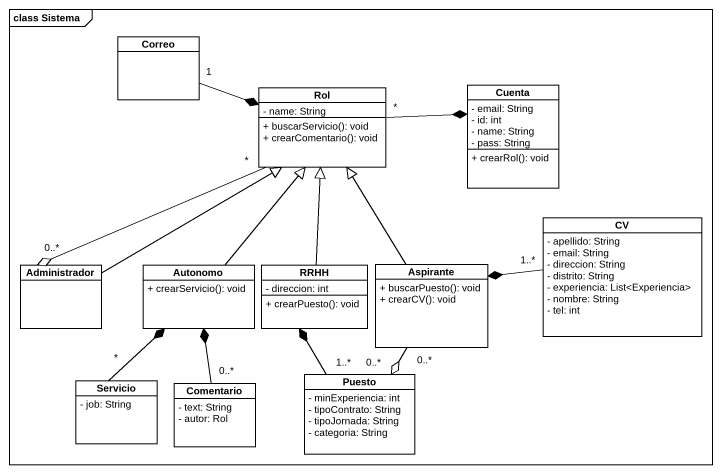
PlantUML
@startuml
mainframe class Sistema
hide circle
hide empty members
skinparam classAttributeIconSize 0
class Correo
class Rol {
  - name: String
  + buscarServicio(): void
  + crearComentario(): void
}
class Cuenta {
  - email: String
  - id: int
  - name: String
  - pass: String
  + crearRol(): void
}
class CV {
  - apellido: String
  - email: String
  - direccion: String
  - distrito: String
  - experiencia: List<Experiencia>
  - nombre: String
  - tel: int
}
class Administrador
class Autonomo {
  + crearServicio(): void
}
class RRHH {
  - direccion: int
  + crearPuesto(): void
}
class Aspirante {
  + buscarPuesto(): void
  + crearCV(): void
}
class Puesto {
  - minExperiencia: int
  - tipoContrato: String
  - tipoJornada: String
  - categoria: String
}
class Servicio {
  - job: String
}
class Comentario {
  - text: String
  - autor: Rol
}
Correo "1" -right-* Rol
Rol "*" -right-* Cuenta
Rol "*" --o "0..*" Administrador
CV "1..*" -left-* Aspirante
Administrador -up-|> Rol
Autonomo -up-|> Rol
RRHH -up-|> Rol
Aspirante -up-|> Rol
Aspirante "0..*" --o "0..*" Puesto
Puesto "1..*" -up-* RRHH
Servicio "*" -up-* Autonomo
Comentario "0..*" -up-* Autonomo
@enduml
